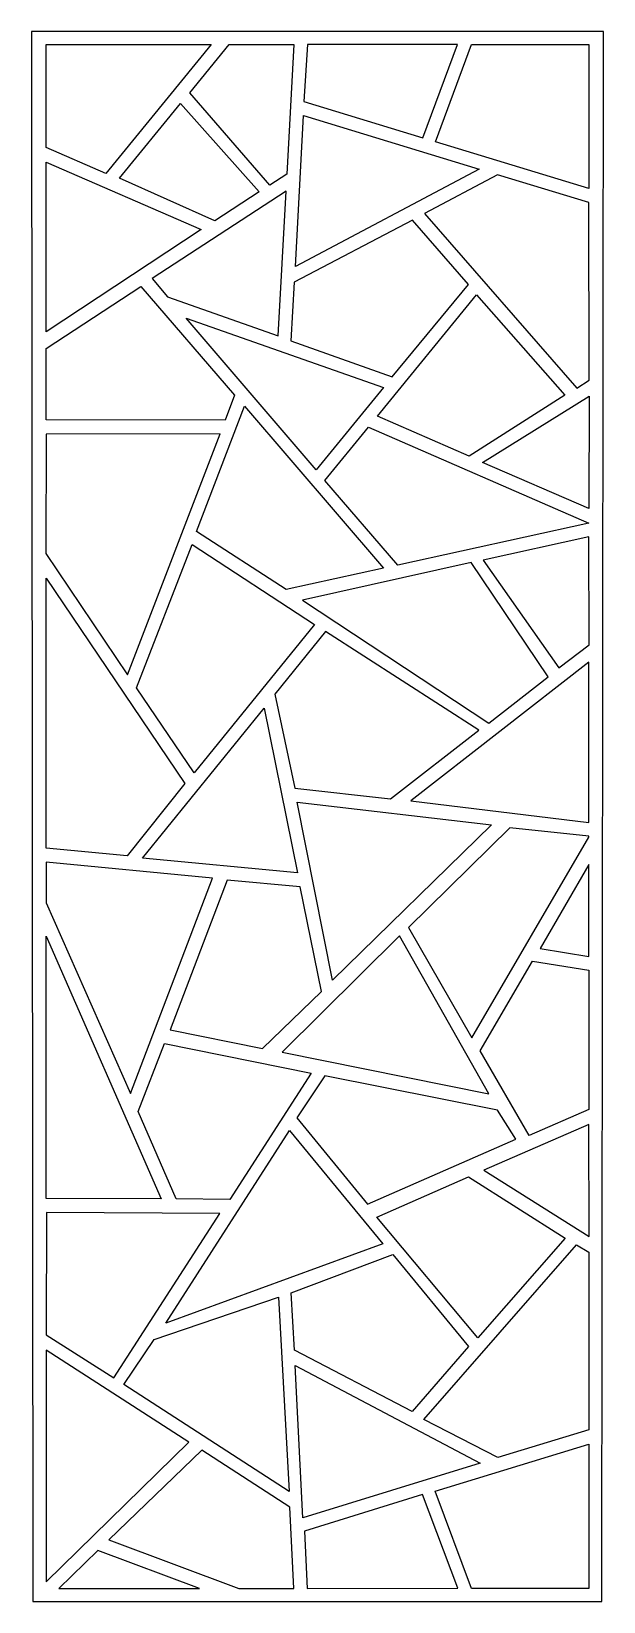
# Model space of a CAD drawing. Header units: centimetres. Extents: x -1.58 to 1.58, y -4.33 to 4.33.
import ezdxf

# ---------------------------------------------------------------- set-up
doc = ezdxf.new("R2010")
doc.units = ezdxf.units.CM
doc.header["$MEASUREMENT"] = 0
doc.layers.add('Layer 1', color=7, linetype='Continuous')

msp = doc.modelspace()

# ---------------------------------------------------------------- linework, layer by layer
at = {"layer": 'Layer 1', "color": 242}
for points, knots in [([(-1.57952, 4.33143), (-1.57952, 4.33143), (1.57952, 4.33143), (1.57952, 4.33143), (1.57952, 4.33143), (1.57952, 4.33143), (1.57059, -4.33143), (1.57059, -4.33143), (1.57059, -4.33143), (1.57059, -4.33143), (-1.5706, -4.33143), (-1.5706, -4.33143), (-1.5706, -4.33143), (-1.5706, -4.33143), (-1.57952, 4.33143), (-1.57952, 4.33143)], [0, 0, 0, 0, 0.2, 0.2, 0.2, 0.2, 0.4, 0.4, 0.4, 0.4, 0.6, 0.6, 0.6, 0.6, 1, 1, 1, 1]), ([(-1.49773, 4.25919), (-1.49773, 4.25919), (-1.49815, 3.69138), (-1.49815, 3.69138), (-1.49815, 3.69138), (-1.49815, 3.69138), (-1.16857, 3.54794), (-1.16857, 3.54794), (-1.16857, 3.54794), (-1.16857, 3.54794), (-0.58739, 4.25913), (-0.58739, 4.25913), (-0.58739, 4.25913), (-0.58739, 4.25913), (-1.49773, 4.25919), (-1.49773, 4.25919)], [0, 0, 0, 0, 0.2, 0.2, 0.2, 0.2, 0.4, 0.4, 0.4, 0.4, 0.6, 0.6, 0.6, 0.6, 1, 1, 1, 1]), ([(-0.48845, 4.25898), (-0.48845, 4.25898), (-0.70562, 3.99234), (-0.70562, 3.99234), (-0.70562, 3.99234), (-0.70562, 3.99234), (-0.26393, 3.4837), (-0.26393, 3.4837), (-0.26393, 3.4837), (-0.26393, 3.4837), (-0.16989, 3.54433), (-0.16989, 3.54433), (-0.16989, 3.54433), (-0.16989, 3.54433), (-0.1302, 4.25899), (-0.1302, 4.25899), (-0.1302, 4.25899), (-0.1302, 4.25899), (-0.48845, 4.25898), (-0.48845, 4.25898)], [0, 0, 0, 0, 0.1666667, 0.1666667, 0.1666667, 0.1666667, 0.3333333, 0.3333333, 0.3333333, 0.3333333, 0.5, 0.5, 0.5, 0.5, 0.6666667, 0.6666667, 0.6666667, 0.6666667, 1, 1, 1, 1]), ([(-0.05498, 4.25895), (-0.05498, 4.25895), (0.772, 4.25924), (0.772, 4.25924), (0.772, 4.25924), (0.772, 4.25924), (0.5806, 3.74449), (0.5806, 3.74449), (0.5806, 3.74449), (0.5806, 3.74449), (-0.07522, 3.94504), (-0.07522, 3.94504), (-0.07522, 3.94504), (-0.07522, 3.94504), (-0.05498, 4.25895), (-0.05498, 4.25895)], [0, 0, 0, 0, 0.2, 0.2, 0.2, 0.2, 0.4, 0.4, 0.4, 0.4, 0.6, 0.6, 0.6, 0.6, 1, 1, 1, 1]), ([(0.85095, 4.25879), (0.85095, 4.25879), (0.65122, 3.7231), (0.65122, 3.7231), (0.65122, 3.7231), (0.65122, 3.7231), (1.49844, 3.46431), (1.49844, 3.46431), (1.49844, 3.46431), (1.49844, 3.46431), (1.49876, 4.25919), (1.49876, 4.25919), (1.49876, 4.25919), (1.49876, 4.25919), (0.85095, 4.25879), (0.85095, 4.25879)], [0, 0, 0, 0, 0.2, 0.2, 0.2, 0.2, 0.4, 0.4, 0.4, 0.4, 0.6, 0.6, 0.6, 0.6, 1, 1, 1, 1]), ([(-0.75599, 3.93298), (-0.75599, 3.93298), (-1.09306, 3.52162), (-1.09306, 3.52162), (-1.09306, 3.52162), (-1.09306, 3.52162), (-0.5667, 3.28693), (-0.5667, 3.28693), (-0.5667, 3.28693), (-0.5667, 3.28693), (-0.32293, 3.44705), (-0.32293, 3.44705), (-0.32293, 3.44705), (-0.32293, 3.44705), (-0.75599, 3.93298), (-0.75599, 3.93298)], [0, 0, 0, 0, 0.2, 0.2, 0.2, 0.2, 0.4, 0.4, 0.4, 0.4, 0.6, 0.6, 0.6, 0.6, 1, 1, 1, 1]), ([(-0.07676, 3.86682), (-0.07676, 3.86682), (-0.12148, 3.03462), (-0.12148, 3.03462), (-0.12148, 3.03462), (-0.12148, 3.03462), (0.89216, 3.57079), (0.89216, 3.57079), (0.89216, 3.57079), (0.89216, 3.57079), (-0.07676, 3.86682), (-0.07676, 3.86682)], [0, 0, 0, 0, 0.25, 0.25, 0.25, 0.25, 0.5, 0.5, 0.5, 0.5, 1, 1, 1, 1]), ([(-1.49805, 3.60949), (-1.49805, 3.60949), (-1.4979, 2.67436), (-1.4979, 2.67436), (-1.4979, 2.67436), (-1.4979, 2.67436), (-0.64173, 3.23781), (-0.64173, 3.23781), (-0.64173, 3.23781), (-0.64173, 3.23781), (-1.49805, 3.60949), (-1.49805, 3.60949)], [0, 0, 0, 0, 0.25, 0.25, 0.25, 0.25, 0.5, 0.5, 0.5, 0.5, 1, 1, 1, 1]), ([(0.9935, 3.53936), (0.9935, 3.53936), (1.49871, 3.3877), (1.49871, 3.3877), (1.49871, 3.3877), (1.49871, 3.3877), (1.4992, 2.40666), (1.4992, 2.40666), (1.4992, 2.40666), (1.4992, 2.40666), (1.43149, 2.36367), (1.43149, 2.36367), (1.43149, 2.36367), (1.43149, 2.36367), (0.59135, 3.32614), (0.59135, 3.32614), (0.59135, 3.32614), (0.59135, 3.32614), (0.9935, 3.53936), (0.9935, 3.53936)], [0, 0, 0, 0, 0.1666667, 0.1666667, 0.1666667, 0.1666667, 0.3333333, 0.3333333, 0.3333333, 0.3333333, 0.5, 0.5, 0.5, 0.5, 0.6666667, 0.6666667, 0.6666667, 0.6666667, 1, 1, 1, 1]), ([(-0.9122, 2.96793), (-0.9122, 2.96793), (-0.17236, 3.45062), (-0.17236, 3.45062), (-0.17236, 3.45062), (-0.17236, 3.45062), (-0.21799, 2.65115), (-0.21799, 2.65115), (-0.21799, 2.65115), (-0.21799, 2.65115), (-0.82806, 2.86622), (-0.82806, 2.86622), (-0.82806, 2.86622), (-0.82806, 2.86622), (-0.9122, 2.96793), (-0.9122, 2.96793)], [0, 0, 0, 0, 0.2, 0.2, 0.2, 0.2, 0.4, 0.4, 0.4, 0.4, 0.6, 0.6, 0.6, 0.6, 1, 1, 1, 1]), ([(-0.12876, 2.94773), (-0.12876, 2.94773), (0.52383, 3.29004), (0.52383, 3.29004), (0.52383, 3.29004), (0.52383, 3.29004), (0.83291, 2.93435), (0.83291, 2.93435), (0.83291, 2.93435), (0.83291, 2.93435), (0.41176, 2.42518), (0.41176, 2.42518), (0.41176, 2.42518), (0.41176, 2.42518), (-0.14648, 2.62339), (-0.14648, 2.62339), (-0.14648, 2.62339), (-0.14648, 2.62339), (-0.12876, 2.94773), (-0.12876, 2.94773)], [0, 0, 0, 0, 0.1666667, 0.1666667, 0.1666667, 0.1666667, 0.3333333, 0.3333333, 0.3333333, 0.3333333, 0.5, 0.5, 0.5, 0.5, 0.6666667, 0.6666667, 0.6666667, 0.6666667, 1, 1, 1, 1]), ([(-1.49765, 2.58209), (-1.49765, 2.58209), (-1.4986, 2.18793), (-1.4986, 2.18793), (-1.4986, 2.18793), (-1.4986, 2.18793), (-0.50977, 2.18737), (-0.50977, 2.18737), (-0.50977, 2.18737), (-0.50977, 2.18737), (-0.45794, 2.32371), (-0.45794, 2.32371), (-0.45794, 2.32371), (-0.45794, 2.32371), (-0.97439, 2.92411), (-0.97439, 2.92411), (-0.97439, 2.92411), (-0.97439, 2.92411), (-1.49765, 2.58209), (-1.49765, 2.58209)], [0, 0, 0, 0, 0.1666667, 0.1666667, 0.1666667, 0.1666667, 0.3333333, 0.3333333, 0.3333333, 0.3333333, 0.5, 0.5, 0.5, 0.5, 0.6666667, 0.6666667, 0.6666667, 0.6666667, 1, 1, 1, 1]), ([(0.87844, 2.87866), (0.87844, 2.87866), (0.33201, 2.20895), (0.33201, 2.20895), (0.33201, 2.20895), (0.33201, 2.20895), (0.83758, 1.98887), (0.83758, 1.98887), (0.83758, 1.98887), (0.83758, 1.98887), (1.36566, 2.32402), (1.36566, 2.32402), (1.36566, 2.32402), (1.36566, 2.32402), (0.87844, 2.87866), (0.87844, 2.87866)], [0, 0, 0, 0, 0.2, 0.2, 0.2, 0.2, 0.4, 0.4, 0.4, 0.4, 0.6, 0.6, 0.6, 0.6, 1, 1, 1, 1]), ([(-0.72535, 2.74864), (-0.72535, 2.74864), (-0.00737, 1.9132), (-0.00737, 1.9132), (-0.00737, 1.9132), (-0.00737, 1.9132), (0.36511, 2.36611), (0.36511, 2.36611), (0.36511, 2.36611), (0.36511, 2.36611), (-0.72535, 2.74864), (-0.72535, 2.74864)], [0, 0, 0, 0, 0.25, 0.25, 0.25, 0.25, 0.5, 0.5, 0.5, 0.5, 1, 1, 1, 1]), ([(-0.40211, 2.2641), (-0.40211, 2.2641), (-0.66741, 1.572), (-0.66741, 1.572), (-0.66741, 1.572), (-0.66741, 1.572), (-0.17235, 1.25188), (-0.17235, 1.25188), (-0.17235, 1.25188), (-0.17235, 1.25188), (0.36377, 1.3697), (0.36377, 1.3697), (0.36377, 1.3697), (0.36377, 1.3697), (-0.40211, 2.2641), (-0.40211, 2.2641)], [0, 0, 0, 0, 0.2, 0.2, 0.2, 0.2, 0.4, 0.4, 0.4, 0.4, 0.6, 0.6, 0.6, 0.6, 1, 1, 1, 1]), ([(1.49896, 2.31862), (1.49896, 2.31862), (0.91093, 1.95368), (0.91093, 1.95368), (0.91093, 1.95368), (0.91093, 1.95368), (1.49871, 1.70002), (1.49871, 1.70002), (1.49871, 1.70002), (1.49871, 1.70002), (1.49896, 2.31862), (1.49896, 2.31862)], [0, 0, 0, 0, 0.25, 0.25, 0.25, 0.25, 0.5, 0.5, 0.5, 0.5, 1, 1, 1, 1]), ([(-1.4979, 2.11008), (-1.4979, 2.11008), (-0.53825, 2.11149), (-0.53825, 2.11149), (-0.53825, 2.11149), (-0.53825, 2.11149), (-1.04802, 0.78249), (-1.04802, 0.78249), (-1.04802, 0.78249), (-1.04802, 0.78249), (-1.49921, 1.45133), (-1.49921, 1.45133), (-1.49921, 1.45133), (-1.49921, 1.45133), (-1.4979, 2.11008), (-1.4979, 2.11008)], [0, 0, 0, 0, 0.2, 0.2, 0.2, 0.2, 0.4, 0.4, 0.4, 0.4, 0.6, 0.6, 0.6, 0.6, 1, 1, 1, 1]), ([(0.28071, 2.1472), (0.28071, 2.1472), (0.0396, 1.85457), (0.0396, 1.85457), (0.0396, 1.85457), (0.0396, 1.85457), (0.44319, 1.38659), (0.44319, 1.38659), (0.44319, 1.38659), (0.44319, 1.38659), (1.49878, 1.61855), (1.49878, 1.61855), (1.49878, 1.61855), (1.49878, 1.61855), (0.28071, 2.1472), (0.28071, 2.1472)], [0, 0, 0, 0, 0.2, 0.2, 0.2, 0.2, 0.4, 0.4, 0.4, 0.4, 0.6, 0.6, 0.6, 0.6, 1, 1, 1, 1]), ([(-0.69184, 1.50102), (-0.69184, 1.50102), (-0.99903, 0.70955), (-0.99903, 0.70955), (-0.99903, 0.70955), (-0.99903, 0.70955), (-0.68038, 0.24105), (-0.68038, 0.24105), (-0.68038, 0.24105), (-0.68038, 0.24105), (-0.01745, 1.05889), (-0.01745, 1.05889), (-0.01745, 1.05889), (-0.01745, 1.05889), (-0.69184, 1.50102), (-0.69184, 1.50102)], [0, 0, 0, 0, 0.2, 0.2, 0.2, 0.2, 0.4, 0.4, 0.4, 0.4, 0.6, 0.6, 0.6, 0.6, 1, 1, 1, 1]), ([(0.91437, 1.41435), (0.91437, 1.41435), (1.4987, 1.54322), (1.4987, 1.54322), (1.4987, 1.54322), (1.4987, 1.54322), (1.4989, 0.94777), (1.4989, 0.94777), (1.4989, 0.94777), (1.4989, 0.94777), (1.33277, 0.81957), (1.33277, 0.81957), (1.33277, 0.81957), (1.33277, 0.81957), (0.91437, 1.41435), (0.91437, 1.41435)], [0, 0, 0, 0, 0.2, 0.2, 0.2, 0.2, 0.4, 0.4, 0.4, 0.4, 0.6, 0.6, 0.6, 0.6, 1, 1, 1, 1]), ([(-0.08302, 1.19288), (-0.08302, 1.19288), (0.84756, 1.40164), (0.84756, 1.40164), (0.84756, 1.40164), (0.84756, 1.40164), (1.27343, 0.76988), (1.27343, 0.76988), (1.27343, 0.76988), (1.27343, 0.76988), (0.9453, 0.51434), (0.9453, 0.51434), (0.9453, 0.51434), (0.9453, 0.51434), (-0.08302, 1.19288), (-0.08302, 1.19288)], [0, 0, 0, 0, 0.2, 0.2, 0.2, 0.2, 0.4, 0.4, 0.4, 0.4, 0.6, 0.6, 0.6, 0.6, 1, 1, 1, 1]), ([(-1.49801, 1.31465), (-1.49801, 1.31465), (-1.49781, -0.17547), (-1.49781, -0.17547), (-1.49781, -0.17547), (-1.49781, -0.17547), (-1.05084, -0.21776), (-1.05084, -0.21776), (-1.05084, -0.21776), (-1.05084, -0.21776), (-0.73189, 0.18118), (-0.73189, 0.18118), (-0.73189, 0.18118), (-0.73189, 0.18118), (-1.49801, 1.31465), (-1.49801, 1.31465)], [0, 0, 0, 0, 0.2, 0.2, 0.2, 0.2, 0.4, 0.4, 0.4, 0.4, 0.6, 0.6, 0.6, 0.6, 1, 1, 1, 1]), ([(-0.23476, 0.67468), (-0.23476, 0.67468), (0.04421, 1.02071), (0.04421, 1.02071), (0.04421, 1.02071), (0.04421, 1.02071), (0.89119, 0.4764), (0.89119, 0.4764), (0.89119, 0.4764), (0.89119, 0.4764), (0.40351, 0.09768), (0.40351, 0.09768), (0.40351, 0.09768), (0.40351, 0.09768), (-0.12574, 0.15632), (-0.12574, 0.15632), (-0.12574, 0.15632), (-0.12574, 0.15632), (-0.23476, 0.67468), (-0.23476, 0.67468)], [0, 0, 0, 0, 0.1666667, 0.1666667, 0.1666667, 0.1666667, 0.3333333, 0.3333333, 0.3333333, 0.3333333, 0.5, 0.5, 0.5, 0.5, 0.6666667, 0.6666667, 0.6666667, 0.6666667, 1, 1, 1, 1]), ([(0.51487, 0.08596), (0.51487, 0.08596), (1.49868, 0.8513), (1.49868, 0.8513), (1.49868, 0.8513), (1.49868, 0.8513), (1.49874, -0.03231), (1.49874, -0.03231), (1.49874, -0.03231), (1.49874, -0.03231), (0.51487, 0.08596), (0.51487, 0.08596)], [0, 0, 0, 0, 0.25, 0.25, 0.25, 0.25, 0.5, 0.5, 0.5, 0.5, 1, 1, 1, 1]), ([(-0.29459, 0.59857), (-0.29459, 0.59857), (-0.96616, -0.23009), (-0.96616, -0.23009), (-0.96616, -0.23009), (-0.96616, -0.23009), (-0.11004, -0.31002), (-0.11004, -0.31002), (-0.11004, -0.31002), (-0.11004, -0.31002), (-0.29459, 0.59857), (-0.29459, 0.59857)], [0, 0, 0, 0, 0.25, 0.25, 0.25, 0.25, 0.5, 0.5, 0.5, 0.5, 1, 1, 1, 1]), ([(-0.11155, 0.07968), (-0.11155, 0.07968), (0.08261, -0.90326), (0.08261, -0.90326), (0.08261, -0.90326), (0.08261, -0.90326), (0.96079, -0.0463), (0.96079, -0.0463), (0.96079, -0.0463), (0.96079, -0.0463), (-0.11155, 0.07968), (-0.11155, 0.07968)], [0, 0, 0, 0, 0.25, 0.25, 0.25, 0.25, 0.5, 0.5, 0.5, 0.5, 1, 1, 1, 1]), ([(1.06255, -0.0624), (1.06255, -0.0624), (1.49856, -0.10856), (1.49856, -0.10856), (1.49856, -0.10856), (1.49856, -0.10856), (1.49861, -0.11489), (1.49861, -0.11489), (1.49861, -0.11489), (1.49861, -0.11489), (0.85279, -1.222), (0.85279, -1.222), (0.85279, -1.222), (0.85279, -1.222), (0.50169, -0.61323), (0.50169, -0.61323), (0.50169, -0.61323), (0.50169, -0.61323), (1.06255, -0.0624), (1.06255, -0.0624)], [0, 0, 0, 0, 0.1666667, 0.1666667, 0.1666667, 0.1666667, 0.3333333, 0.3333333, 0.3333333, 0.3333333, 0.5, 0.5, 0.5, 0.5, 0.6666667, 0.6666667, 0.6666667, 0.6666667, 1, 1, 1, 1]), ([(-1.49729, -0.25281), (-1.49729, -0.25281), (-0.57953, -0.33962), (-0.57953, -0.33962), (-0.57953, -0.33962), (-0.57953, -0.33962), (-1.03169, -1.52751), (-1.03169, -1.52751), (-1.03169, -1.52751), (-1.03169, -1.52751), (-1.49866, -0.47627), (-1.49866, -0.47627), (-1.49866, -0.47627), (-1.49866, -0.47627), (-1.49729, -0.25281), (-1.49729, -0.25281)], [0, 0, 0, 0, 0.2, 0.2, 0.2, 0.2, 0.4, 0.4, 0.4, 0.4, 0.6, 0.6, 0.6, 0.6, 1, 1, 1, 1]), ([(1.49875, -0.77164), (1.49875, -0.77164), (1.22857, -0.72736), (1.22857, -0.72736), (1.22857, -0.72736), (1.22857, -0.72736), (1.49879, -0.26505), (1.49879, -0.26505), (1.49879, -0.26505), (1.49879, -0.26505), (1.49875, -0.77164), (1.49875, -0.77164)], [0, 0, 0, 0, 0.25, 0.25, 0.25, 0.25, 0.5, 0.5, 0.5, 0.5, 1, 1, 1, 1]), ([(-0.49808, -0.35215), (-0.49808, -0.35215), (-0.09617, -0.38891), (-0.09617, -0.38891), (-0.09617, -0.38891), (-0.09617, -0.38891), (0.02184, -0.96587), (0.02184, -0.96587), (0.02184, -0.96587), (0.02184, -0.96587), (-0.30357, -1.28041), (-0.30357, -1.28041), (-0.30357, -1.28041), (-0.30357, -1.28041), (-0.81377, -1.17767), (-0.81377, -1.17767), (-0.81377, -1.17767), (-0.81377, -1.17767), (-0.49808, -0.35215), (-0.49808, -0.35215)], [0, 0, 0, 0, 0.1666667, 0.1666667, 0.1666667, 0.1666667, 0.3333333, 0.3333333, 0.3333333, 0.3333333, 0.5, 0.5, 0.5, 0.5, 0.6666667, 0.6666667, 0.6666667, 0.6666667, 1, 1, 1, 1]), ([(-1.49796, -0.66101), (-1.49796, -0.66101), (-1.49787, -2.10782), (-1.49787, -2.10782), (-1.49787, -2.10782), (-1.49787, -2.10782), (-0.86349, -2.10854), (-0.86349, -2.10854), (-0.86349, -2.10854), (-0.86349, -2.10854), (-1.49796, -0.66101), (-1.49796, -0.66101)], [0, 0, 0, 0, 0.25, 0.25, 0.25, 0.25, 0.5, 0.5, 0.5, 0.5, 1, 1, 1, 1]), ([(-0.19586, -1.30043), (-0.19586, -1.30043), (0.45243, -0.65891), (0.45243, -0.65891), (0.45243, -0.65891), (0.45243, -0.65891), (0.94652, -1.52994), (0.94652, -1.52994), (0.94652, -1.52994), (0.94652, -1.52994), (-0.19586, -1.30043), (-0.19586, -1.30043)], [0, 0, 0, 0, 0.25, 0.25, 0.25, 0.25, 0.5, 0.5, 0.5, 0.5, 1, 1, 1, 1]), ([(0.89769, -1.29205), (0.89769, -1.29205), (1.16767, -1.7595), (1.16767, -1.7595), (1.16767, -1.7595), (1.16767, -1.7595), (1.49869, -1.61607), (1.49869, -1.61607), (1.49869, -1.61607), (1.49869, -1.61607), (1.49863, -0.84753), (1.49863, -0.84753), (1.49863, -0.84753), (1.49863, -0.84753), (1.18673, -0.79837), (1.18673, -0.79837), (1.18673, -0.79837), (1.18673, -0.79837), (0.89769, -1.29205), (0.89769, -1.29205)], [0, 0, 0, 0, 0.1666667, 0.1666667, 0.1666667, 0.1666667, 0.3333333, 0.3333333, 0.3333333, 0.3333333, 0.5, 0.5, 0.5, 0.5, 0.6666667, 0.6666667, 0.6666667, 0.6666667, 1, 1, 1, 1]), ([(-0.84445, -1.25282), (-0.84445, -1.25282), (-0.99041, -1.62806), (-0.99041, -1.62806), (-0.99041, -1.62806), (-0.99041, -1.62806), (-0.78103, -2.10905), (-0.78103, -2.10905), (-0.78103, -2.10905), (-0.78103, -2.10905), (-0.48353, -2.1122), (-0.48353, -2.1122), (-0.48353, -2.1122), (-0.48353, -2.1122), (-0.03438, -1.41518), (-0.03438, -1.41518), (-0.03438, -1.41518), (-0.03438, -1.41518), (-0.84445, -1.25282), (-0.84445, -1.25282)], [0, 0, 0, 0, 0.1666667, 0.1666667, 0.1666667, 0.1666667, 0.3333333, 0.3333333, 0.3333333, 0.3333333, 0.5, 0.5, 0.5, 0.5, 0.6666667, 0.6666667, 0.6666667, 0.6666667, 1, 1, 1, 1]), ([(0.04008, -1.43027), (0.04008, -1.43027), (0.99441, -1.62089), (0.99441, -1.62089), (0.99441, -1.62089), (0.99441, -1.62089), (1.09471, -1.78033), (1.09471, -1.78033), (1.09471, -1.78033), (1.09471, -1.78033), (0.27679, -2.13953), (0.27679, -2.13953), (0.27679, -2.13953), (0.27679, -2.13953), (-0.11489, -1.6632), (-0.11489, -1.6632), (-0.11489, -1.6632), (-0.11489, -1.6632), (0.04008, -1.43027), (0.04008, -1.43027)], [0, 0, 0, 0, 0.1666667, 0.1666667, 0.1666667, 0.1666667, 0.3333333, 0.3333333, 0.3333333, 0.3333333, 0.5, 0.5, 0.5, 0.5, 0.6666667, 0.6666667, 0.6666667, 0.6666667, 1, 1, 1, 1]), ([(0.91807, -1.95212), (0.91807, -1.95212), (1.4987, -1.69868), (1.4987, -1.69868), (1.4987, -1.69868), (1.4987, -1.69868), (1.49887, -2.31753), (1.49887, -2.31753), (1.49887, -2.31753), (1.49887, -2.31753), (0.91807, -1.95212), (0.91807, -1.95212)], [0, 0, 0, 0, 0.25, 0.25, 0.25, 0.25, 0.5, 0.5, 0.5, 0.5, 1, 1, 1, 1]), ([(-0.15427, -1.73313), (-0.15427, -1.73313), (-0.83681, -2.79546), (-0.83681, -2.79546), (-0.83681, -2.79546), (-0.83681, -2.79546), (0.36127, -2.35817), (0.36127, -2.35817), (0.36127, -2.35817), (0.36127, -2.35817), (-0.15427, -1.73313), (-0.15427, -1.73313)], [0, 0, 0, 0, 0.25, 0.25, 0.25, 0.25, 0.5, 0.5, 0.5, 0.5, 1, 1, 1, 1]), ([(1.36735, -2.32694), (1.36735, -2.32694), (0.83359, -1.98725), (0.83359, -1.98725), (0.83359, -1.98725), (0.83359, -1.98725), (0.32671, -2.2098), (0.32671, -2.2098), (0.32671, -2.2098), (0.32671, -2.2098), (0.88441, -2.87539), (0.88441, -2.87539), (0.88441, -2.87539), (0.88441, -2.87539), (1.36735, -2.32694), (1.36735, -2.32694)], [0, 0, 0, 0, 0.2, 0.2, 0.2, 0.2, 0.4, 0.4, 0.4, 0.4, 0.6, 0.6, 0.6, 0.6, 1, 1, 1, 1]), ([(-1.49671, -2.18405), (-1.49671, -2.18405), (-0.53948, -2.18945), (-0.53948, -2.18945), (-0.53948, -2.18945), (-0.53948, -2.18945), (-1.12481, -3.09653), (-1.12481, -3.09653), (-1.12481, -3.09653), (-1.12481, -3.09653), (-1.49808, -2.85898), (-1.49808, -2.85898), (-1.49808, -2.85898), (-1.49808, -2.85898), (-1.49671, -2.18405), (-1.49671, -2.18405)], [0, 0, 0, 0, 0.2, 0.2, 0.2, 0.2, 0.4, 0.4, 0.4, 0.4, 0.6, 0.6, 0.6, 0.6, 1, 1, 1, 1]), ([(-0.12641, -2.94383), (-0.12641, -2.94383), (0.52255, -3.28351), (0.52255, -3.28351), (0.52255, -3.28351), (0.52255, -3.28351), (0.83359, -2.92431), (0.83359, -2.92431), (0.83359, -2.92431), (0.83359, -2.92431), (0.41503, -2.41674), (0.41503, -2.41674), (0.41503, -2.41674), (0.41503, -2.41674), (-0.14561, -2.62757), (-0.14561, -2.62757), (-0.14561, -2.62757), (-0.14561, -2.62757), (-0.12641, -2.94383), (-0.12641, -2.94383)], [0, 0, 0, 0, 0.1666667, 0.1666667, 0.1666667, 0.1666667, 0.3333333, 0.3333333, 0.3333333, 0.3333333, 0.5, 0.5, 0.5, 0.5, 0.6666667, 0.6666667, 0.6666667, 0.6666667, 1, 1, 1, 1]), ([(1.42997, -2.36238), (1.42997, -2.36238), (0.58783, -3.32645), (0.58783, -3.32645), (0.58783, -3.32645), (0.58783, -3.32645), (0.99487, -3.53729), (0.99487, -3.53729), (0.99487, -3.53729), (0.99487, -3.53729), (1.49861, -3.38313), (1.49861, -3.38313), (1.49861, -3.38313), (1.49861, -3.38313), (1.49874, -2.40352), (1.49874, -2.40352), (1.49874, -2.40352), (1.49874, -2.40352), (1.42997, -2.36238), (1.42997, -2.36238)], [0, 0, 0, 0, 0.1666667, 0.1666667, 0.1666667, 0.1666667, 0.3333333, 0.3333333, 0.3333333, 0.3333333, 0.5, 0.5, 0.5, 0.5, 0.6666667, 0.6666667, 0.6666667, 0.6666667, 1, 1, 1, 1]), ([(-0.90209, -2.88526), (-0.90209, -2.88526), (-1.06913, -3.13319), (-1.06913, -3.13319), (-1.06913, -3.13319), (-1.06913, -3.13319), (-0.15713, -3.7247), (-0.15713, -3.7247), (-0.15713, -3.7247), (-0.15713, -3.7247), (-0.21473, -2.651), (-0.21473, -2.651), (-0.21473, -2.651), (-0.21473, -2.651), (-0.90209, -2.88526), (-0.90209, -2.88526)], [0, 0, 0, 0, 0.2, 0.2, 0.2, 0.2, 0.4, 0.4, 0.4, 0.4, 0.6, 0.6, 0.6, 0.6, 1, 1, 1, 1]), ([(-1.4979, -2.94464), (-1.4979, -2.94464), (-0.71009, -3.45139), (-0.71009, -3.45139), (-0.71009, -3.45139), (-0.71009, -3.45139), (-1.49799, -4.22303), (-1.49799, -4.22303), (-1.49799, -4.22303), (-1.49799, -4.22303), (-1.4979, -2.94464), (-1.4979, -2.94464)], [0, 0, 0, 0, 0.25, 0.25, 0.25, 0.25, 0.5, 0.5, 0.5, 0.5, 1, 1, 1, 1]), ([(-0.1242, -3.02898), (-0.1242, -3.02898), (-0.08033, -3.86916), (-0.08033, -3.86916), (-0.08033, -3.86916), (-0.08033, -3.86916), (0.89734, -3.56696), (0.89734, -3.56696), (0.89734, -3.56696), (0.89734, -3.56696), (-0.1242, -3.02898), (-0.1242, -3.02898)], [0, 0, 0, 0, 0.25, 0.25, 0.25, 0.25, 0.5, 0.5, 0.5, 0.5, 1, 1, 1, 1]), ([(1.49875, -3.46275), (1.49875, -3.46275), (0.64982, -3.72136), (0.64982, -3.72136), (0.64982, -3.72136), (0.64982, -3.72136), (0.85049, -4.25882), (0.85049, -4.25882), (0.85049, -4.25882), (0.85049, -4.25882), (1.49824, -4.25832), (1.49824, -4.25832), (1.49824, -4.25832), (1.49824, -4.25832), (1.49875, -3.46275), (1.49875, -3.46275)], [0, 0, 0, 0, 0.2, 0.2, 0.2, 0.2, 0.4, 0.4, 0.4, 0.4, 0.6, 0.6, 0.6, 0.6, 1, 1, 1, 1]), ([(-1.15224, -3.99132), (-1.15224, -3.99132), (-0.63905, -3.49629), (-0.63905, -3.49629), (-0.63905, -3.49629), (-0.63905, -3.49629), (-0.15329, -3.8106), (-0.15329, -3.8106), (-0.15329, -3.8106), (-0.15329, -3.8106), (-0.1299, -4.25924), (-0.1299, -4.25924), (-0.1299, -4.25924), (-0.1299, -4.25924), (-0.43431, -4.25889), (-0.43431, -4.25889), (-0.43431, -4.25889), (-0.43431, -4.25889), (-1.15224, -3.99132), (-1.15224, -3.99132)], [0, 0, 0, 0, 0.1666667, 0.1666667, 0.1666667, 0.1666667, 0.3333333, 0.3333333, 0.3333333, 0.3333333, 0.5, 0.5, 0.5, 0.5, 0.6666667, 0.6666667, 0.6666667, 0.6666667, 1, 1, 1, 1]), ([(-0.07125, -3.94264), (-0.07125, -3.94264), (0.58015, -3.74032), (0.58015, -3.74032), (0.58015, -3.74032), (0.58015, -3.74032), (0.7738, -4.25793), (0.7738, -4.25793), (0.7738, -4.25793), (0.7738, -4.25793), (-0.05729, -4.25889), (-0.05729, -4.25889), (-0.05729, -4.25889), (-0.05729, -4.25889), (-0.07125, -3.94264), (-0.07125, -3.94264)], [0, 0, 0, 0, 0.2, 0.2, 0.2, 0.2, 0.4, 0.4, 0.4, 0.4, 0.6, 0.6, 0.6, 0.6, 1, 1, 1, 1]), ([(-1.42853, -4.2588), (-1.42853, -4.2588), (-1.21217, -4.04876), (-1.21217, -4.04876), (-1.21217, -4.04876), (-1.21217, -4.04876), (-0.65115, -4.25882), (-0.65115, -4.25882), (-0.65115, -4.25882), (-0.65115, -4.25882), (-1.42853, -4.2588), (-1.42853, -4.2588)], [0, 0, 0, 0, 0.25, 0.25, 0.25, 0.25, 0.5, 0.5, 0.5, 0.5, 1, 1, 1, 1])]:
    msp.add_open_spline(points, degree=3, knots=knots, dxfattribs=at)

doc.saveas('drawing.dxf')
